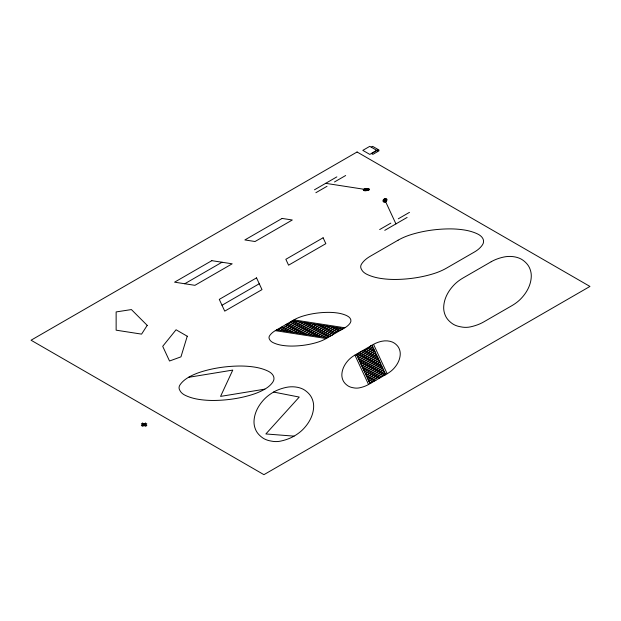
<?xml version="1.0" encoding="UTF-8"?>
<svg xmlns="http://www.w3.org/2000/svg" width="621" height="621" viewBox="0 0 621 621"><rect width="100%" height="100%" fill="white"/><g stroke="black" fill="none" stroke-linecap="round" stroke-linejoin="round"><path stroke-width="0.93" d="M276.989 329.821L277.54 329.363M278.317 330.03L282.633 326.429M280.979 330.442L292.545 320.778M283.634 330.853L295.2 321.189M286.297 331.265L297.863 321.6L277.339 329.875M288.951 331.676L300.517 322.004M291.614 332.088L303.172 322.415M294.269 332.499L305.835 322.827M296.923 332.91L308.49 323.238M299.586 333.322L311.152 323.65M302.241 333.733L313.807 324.061M304.903 334.145L316.469 324.473M307.558 334.556L319.124 324.884M310.213 334.967L321.779 325.295M312.875 335.379L324.441 325.707M315.53 335.782L327.096 326.118M318.193 336.194L329.759 326.53M320.847 336.605L332.414 326.941M323.502 337.017L335.068 327.352M326.165 337.428L337.731 327.764M332.01 335.177L340.386 328.175L319.885 336.458M342.194 329.301L343.048 328.587M356.741 354.971L360.483 351.89M357.618 356.865L371.024 345.804M358.496 358.752L372.841 346.914L360.716 351.75M359.373 360.638L373.718 348.8M360.25 362.532L374.595 350.694M361.127 364.418L375.472 352.581M362.004 366.312L376.349 354.467M362.881 368.199L377.226 356.361M363.759 370.085L378.104 358.247M378.981 360.141L364.636 371.979L381.395 365.327M365.513 373.865L379.858 362.027M366.39 375.759L380.735 363.914M367.267 377.646L381.612 365.808M368.144 379.532L382.489 367.694M369.021 381.426L383.367 369.588M369.899 383.312L384.244 371.474L367.5 378.142M378.833 378.554L385.121 373.361M384.104 375.511L385.556 374.308M371.265 147.169L372.662 146.362L378.996 150.018L377.599 150.825L369.79 146.331L362.804 150.367L369.79 154.404L376.776 150.367M314.49 189.785L336.846 176.884M315.856 192.727L327.034 186.277M334.486 181.969L345.664 175.518M184.748 283.75L222.007 262.233M222.007 305.26L259.267 283.75M379.664 229.568L390.842 223.11M398.294 218.809L409.472 212.359M384.756 230.352L407.112 217.443M275.305 330.651L293.935 319.9A36.872 21.293 0 0 1 302.443 316.236A55.704 32.16 0 0 1 327.477 312.363A36.872 21.293 0 0 1 338.018 313.077A23.544 13.592 0 0 1 346.852 315.701A11.162 6.443 0 0 1 350.221 322.959A23.544 13.592 0 0 1 344.834 327.772L326.204 338.53A36.872 21.293 0 0 1 317.696 342.194A55.704 32.16 0 0 1 292.67 346.068A36.872 21.293 0 0 1 282.128 345.346A23.544 13.592 0 0 1 273.294 342.73A11.162 6.443 0 0 1 269.592 339.415A8.966 5.178 0 0 1 269.592 335.767A25.003 14.43 0 0 1 275.305 330.651L326.204 338.53M354.917 355.103L373.547 344.345A23.544 13.592 0 0 1 381.884 341.24A11.162 6.443 0 0 1 394.459 343.188A23.544 13.592 0 0 1 398.993 348.28A36.872 21.293 0 0 1 400.235 354.366A55.704 32.16 0 0 1 393.528 368.82A36.872 21.293 0 0 1 387.178 373.733L368.548 384.492A25.003 14.43 0 0 1 359.691 387.791A8.966 5.178 0 0 1 353.38 387.791A11.162 6.443 0 0 1 347.636 385.649A23.544 13.592 0 0 1 343.103 380.549A36.872 21.293 0 0 1 341.861 374.463A55.704 32.16 0 0 1 348.567 360.017A36.872 21.293 0 0 1 354.917 355.103L368.548 384.492M290.861 321.678L292.941 320.832M285.59 324.721L294.579 321.088M280.614 330.388L301.123 322.105M283.89 330.892L304.391 322.61M287.158 331.397L307.667 323.114M290.434 331.901L310.942 323.619M293.702 332.406L314.21 324.123M296.978 332.918L317.486 324.636M300.254 333.423L320.754 325.14M303.522 333.927L324.03 325.645M306.797 334.432L327.306 326.149M310.065 334.944L330.574 326.654M313.341 335.449L333.85 327.166M316.609 335.953L337.118 327.671M323.161 336.962L342.318 329.231M326.429 337.475L331.777 335.317M370.9 345.874L372.134 345.377M356.811 355.127L373.555 348.451M357.525 356.664L374.269 349.988M358.239 358.193L374.983 351.517M358.954 359.73L375.697 353.054M359.66 361.267L376.404 354.591M360.374 362.804L377.118 356.12M361.088 364.333L377.832 357.657M361.802 365.87L378.546 359.194M362.509 367.407L379.252 360.723M363.223 368.936L379.967 362.26M363.937 370.473L380.681 363.797M365.358 373.539L382.101 366.864M366.072 375.076L382.815 368.4M366.786 376.613L383.53 369.93M368.206 379.679L384.95 373.004M368.921 381.216L385.664 374.541M369.635 382.746L375.876 380.262M369.992 383.514L370.784 383.204M188.489 377.335L232.766 370.085L220.564 396.392L264.841 389.15A35.319 20.392 0 0 0 272.914 381.923A16.744 9.672 0 0 0 267.861 371.032A35.319 20.392 0 0 0 254.61 367.104A55.308 31.935 0 0 0 238.798 366.033A83.556 48.244 0 0 0 201.251 371.839A55.308 31.935 0 0 0 188.489 377.335A37.501 21.65 0 0 0 179.919 385.004A13.445 7.763 0 0 0 179.911 390.477A16.744 9.672 0 0 0 185.469 395.445A35.319 20.392 0 0 0 198.72 399.373A55.308 31.935 0 0 0 214.532 400.452A83.556 48.244 0 0 0 252.079 394.645A55.308 31.935 0 0 0 264.841 389.15M294.059 436.136L265.866 433.955L299.244 397.067L273.597 392.061A55.308 31.935 0 0 0 264.08 399.427A83.556 48.244 0 0 0 254.02 421.108A55.308 31.935 0 0 0 255.883 430.237A35.319 20.392 0 0 0 262.683 437.883A16.744 9.672 0 0 0 271.299 441.089A13.445 7.763 0 0 0 280.77 441.089A37.501 21.65 0 0 0 294.059 436.136A55.308 31.935 0 0 0 303.576 428.769A83.556 48.244 0 0 0 313.636 407.097A55.308 31.935 0 0 0 311.773 397.968A35.319 20.392 0 0 0 304.973 390.314A16.744 9.672 0 0 0 286.118 387.403A35.319 20.392 0 0 0 273.597 392.061M325.668 183.335L366.39 189.63M293.935 319.9L344.834 327.772M292.444 320.762L343.343 328.633M276.795 329.798L327.694 337.669M144.142 423.887L145.516 424.679M142.659 424.748L144.033 425.54M385.02 200.389L395.934 223.902M373.547 344.345L387.178 373.733M372.057 345.206L385.688 374.595M356.407 354.242L370.038 383.631M363.277 189.754L363.642 190.445A2.352 1.358 0 0 0 364.527 190.709A3.687 2.127 0 0 0 365.583 190.779L368.082 190.391A3.687 2.127 0 0 0 368.936 190.026A2.352 1.358 0 0 0 369.472 189.545L369.138 188.823A2.352 1.358 0 0 0 368.253 188.559A3.687 2.127 0 0 0 367.197 188.489L364.698 188.877A3.687 2.127 0 0 0 363.844 189.242A2.5 1.444 0 0 0 363.277 189.754M363.898 189.731L364.193 190.282A1.886 1.087 0 0 0 364.9 190.492A2.95 1.7 0 0 0 365.746 190.554L367.748 190.243A2.95 1.7 0 0 0 368.424 189.948A1.886 1.087 0 0 0 368.858 189.56L368.587 188.986A1.886 1.087 0 0 0 367.88 188.776A2.95 1.7 0 0 0 367.034 188.714L365.032 189.025A2.95 1.7 0 0 0 364.356 189.32A2.003 1.157 0 0 0 363.898 189.731M364.519 189.708L364.744 190.119A1.413 0.815 0 0 0 365.272 190.282A2.212 1.281 0 0 0 365.901 190.321L367.407 190.088A2.212 1.281 0 0 0 367.919 189.871A1.413 0.815 0 0 0 368.237 189.584L368.036 189.149A1.413 0.815 0 0 0 367.508 188.986A2.212 1.281 0 0 0 366.879 188.947L365.373 189.18A2.212 1.281 0 0 0 364.861 189.397A1.498 0.869 0 0 0 364.519 189.708M365.14 189.684C367.616 191.221 368.206 187.884 365.14 189.684M365.769 189.661L367.011 189.537L365.769 189.661M383.219 200.109L383.033 200.855A3.687 2.127 0 0 0 383.157 201.468A2.352 1.358 0 0 0 383.607 201.972L384.818 202.19A2.5 1.444 0 0 0 385.703 201.856A3.687 2.127 0 0 0 386.34 201.367L387.007 199.923A3.687 2.127 0 0 0 386.883 199.318A2.352 1.358 0 0 0 386.433 198.805L385.175 198.611A2.352 1.358 0 0 0 384.337 198.922A3.687 2.127 0 0 0 383.7 199.411L383.219 200.109M383.584 200.164L383.429 200.762A2.95 1.7 0 0 0 383.53 201.251A1.886 1.087 0 0 0 383.894 201.662L384.857 201.833A2.003 1.157 0 0 0 385.563 201.569A2.95 1.7 0 0 0 386.076 201.173L386.611 200.016A2.95 1.7 0 0 0 386.51 199.527A1.886 1.087 0 0 0 386.146 199.124L385.144 198.968A1.886 1.087 0 0 0 384.477 199.217A2.95 1.7 0 0 0 383.964 199.605L383.584 200.164M383.941 200.226L383.825 200.668A2.212 1.281 0 0 0 383.902 201.033A1.413 0.815 0 0 0 384.174 201.344L384.896 201.468A1.498 0.869 0 0 0 385.431 201.274A2.212 1.281 0 0 0 385.812 200.979L386.215 200.109A2.212 1.281 0 0 0 386.138 199.745A1.413 0.815 0 0 0 385.866 199.442L385.113 199.325A1.413 0.815 0 0 0 384.609 199.512A2.212 1.281 0 0 0 384.228 199.799L383.941 200.226M384.298 200.28C384.919 202.927 386.805 198.068 384.298 200.28M384.663 200.335C384.966 201.654 385.913 199.232 384.663 200.335M187.247 336.225L180.959 356.85L169.525 361.011L162.71 346.316L176.069 329.774L187.247 336.225M147.208 325.373L141.58 334.121L116.135 330.178L116.135 311.928L131.404 309.569L147.208 325.373M357.075 151.99L31.05 340.215L263.925 474.669L589.95 286.436L357.075 151.99M377.599 150.018L371.482 153.55L372.879 154.357L378.996 150.825L377.599 150.018M282.12 218.429L244.86 239.939L255.045 241.515L292.305 219.997L282.12 218.429M211.831 260.665L174.571 282.175L194.924 285.326L232.184 263.809L211.831 260.665M323.106 237.789L285.846 259.299L288.579 265.175L325.839 243.665L323.106 237.789M256.543 277.874L219.283 299.384L224.732 311.137L261.992 289.627L256.543 277.874M398.077 240.195L370.132 256.333A37.501 21.65 0 0 0 361.562 264.003A13.445 7.763 0 0 0 361.554 269.467A16.744 9.672 0 0 0 367.112 274.443A35.319 20.392 0 0 0 380.363 278.371A55.308 31.935 0 0 0 396.175 279.45A83.556 48.244 0 0 0 433.722 273.636A55.308 31.935 0 0 0 446.483 268.14L474.428 252.01A35.319 20.392 0 0 0 482.501 244.783A16.744 9.672 0 0 0 477.448 233.892A35.319 20.392 0 0 0 464.197 229.972A55.308 31.935 0 0 0 448.385 228.893A83.556 48.244 0 0 0 410.838 234.699A55.308 31.935 0 0 0 398.077 240.195M142.659 423.134L141.347 423.887L145.516 426.293L146.828 425.54L142.659 423.134M145.454 423.134L141.347 425.501L142.721 426.293L146.828 423.926L145.454 423.134M491.227 261.713L463.282 277.843A55.308 31.935 0 0 0 453.765 285.21A83.556 48.244 0 0 0 443.704 306.89A55.308 31.935 0 0 0 445.567 316.019A35.319 20.392 0 0 0 452.367 323.665A16.744 9.672 0 0 0 460.984 326.871A13.445 7.763 0 0 0 470.454 326.871A37.501 21.65 0 0 0 483.743 321.919L511.688 305.788A55.308 31.935 0 0 0 521.205 298.422A83.556 48.244 0 0 0 531.265 276.741A55.308 31.935 0 0 0 529.403 267.612A35.319 20.392 0 0 0 522.603 259.966A16.744 9.672 0 0 0 503.74 257.047A35.319 20.392 0 0 0 491.227 261.713"/></g></svg>
